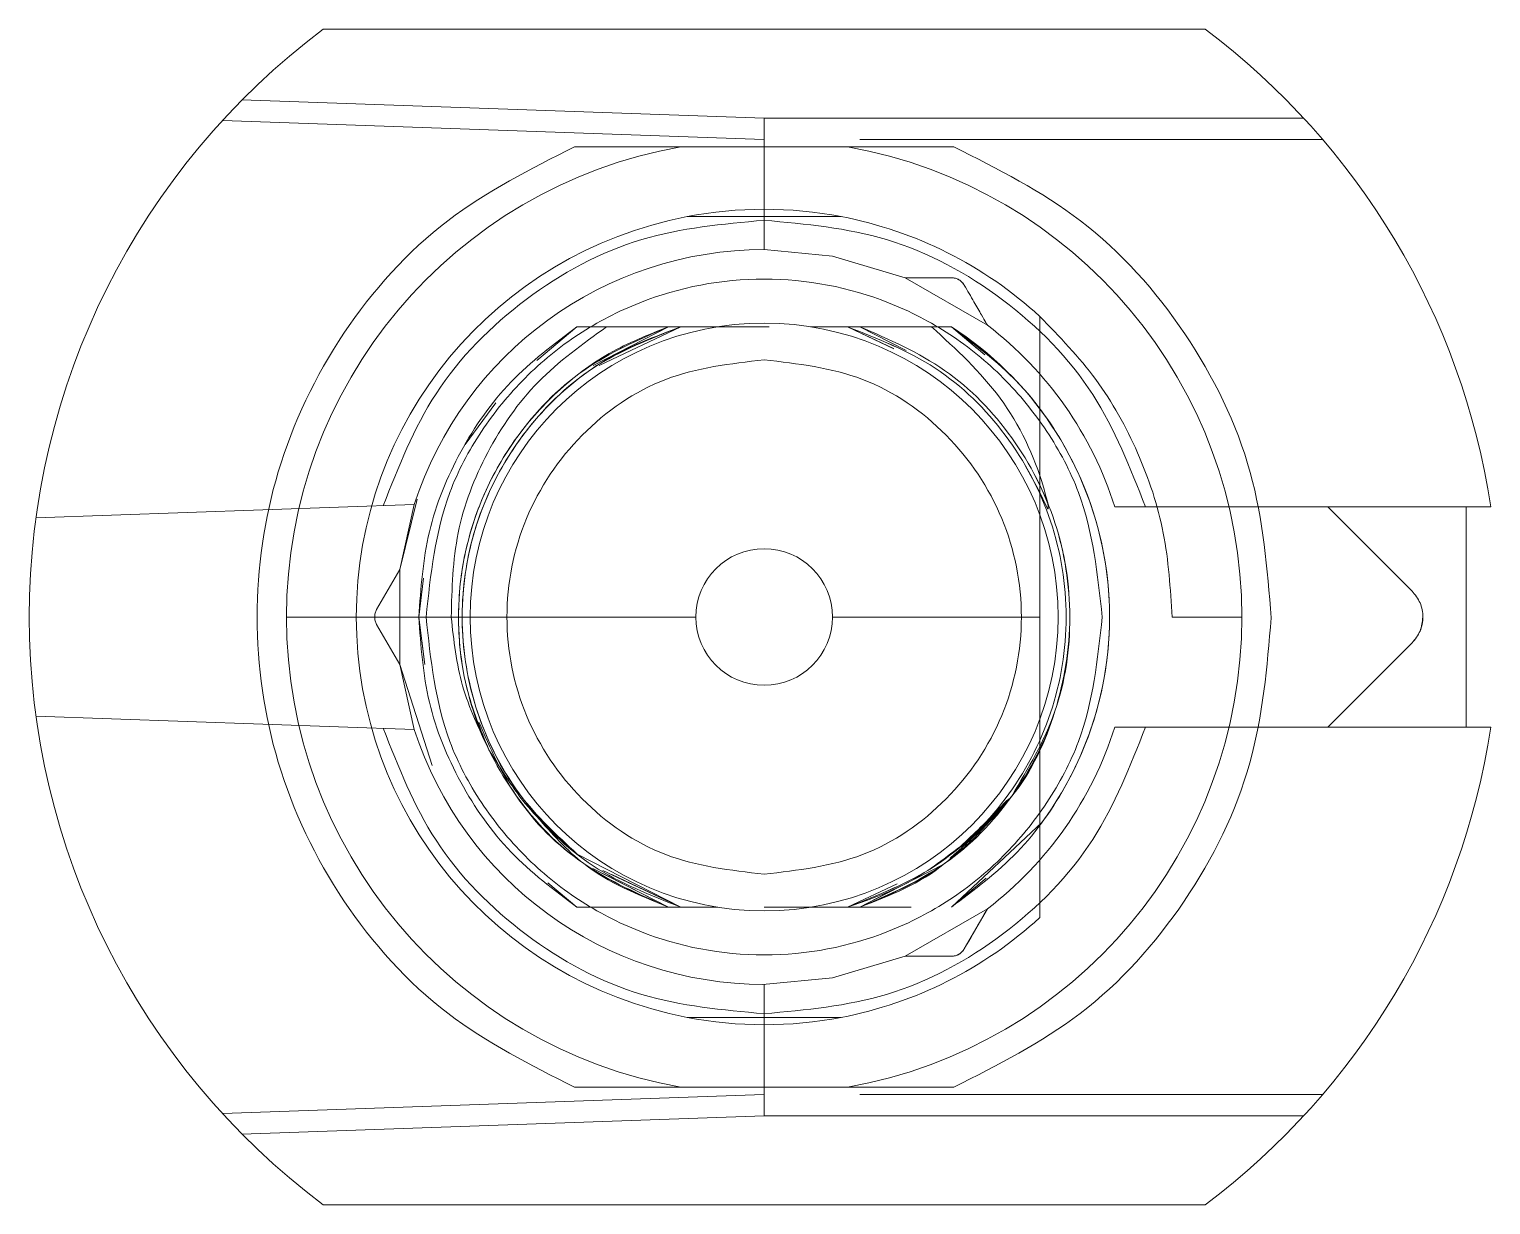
# Model space of a CAD drawing. Header units: millimetres. Extents: x -84 to 500, y -79 to 331.
# Drawn here: x 373.2 to 383.14, y 236.54 to 244.54 of the extents above; entities that cross this region are included whole.
import ezdxf
from ezdxf.lldxf.tags import DXFTag

# ---------------------------------------------------------------- set-up
doc = ezdxf.new("R2010")
doc.units = ezdxf.units.MM
tags = doc.linetypes.add('HIDDEN', pattern=[1.905, 1.27, -0.635]).pattern_tags.tags
tags[6:7] = [DXFTag(74, 4), DXFTag(75, 0), DXFTag(340, '0'), DXFTag(46, 1.0), DXFTag(50, 0.0), DXFTag(44, 0.0), DXFTag(45, 0.0)]
tags[4:5] = [DXFTag(74, 4), DXFTag(75, 0), DXFTag(340, '0'), DXFTag(46, 1.0), DXFTag(50, 0.0), DXFTag(44, 0.0), DXFTag(45, 0.0)]

msp = doc.modelspace()

# ---------------------------------------------------------------- linework, layer by layer
at = {"color": 7, "linetype": 'Continuous', "lineweight": 15}
for p, q in [((381.2, 244.54), (375.2, 244.54)), ((383.1434, 241.29), (382.975, 241.29)), ((382.975, 239.79), (382.975, 241.29)), ((375.425, 240.54), (374.95, 240.54)), ((375.425, 240.54), (377.7352, 240.54)), ((378.6648, 240.54), (380.075, 240.54)), ((381.45, 240.54), (380.975, 240.54)), ((383.1434, 239.79), (382.975, 239.79)), ((375.2, 236.54), (381.2, 236.54))]:
    msp.add_line(p, q, dxfattribs=at)
at = {"color": 7, "linetype": 'HIDDEN', "lineweight": 0}
for p, q in [((374.6475, 244.0585), (378.2, 243.9344)), ((378.2, 243.79), (374.5143, 243.9187)), ((378.2, 243.79), (378.2, 243.9343)), ((378.2, 243.9343), (381.8713, 243.9343)), ((378.2, 243.79), (378.2, 243.24)), ((381.9997, 243.79), (378.8503, 243.79)), ((378.2, 243.04), (378.2, 243.24)), ((379.1599, 242.8484), (379.475, 242.8484)), ((379.7191, 242.5255), (379.1599, 242.8484)), ((376.9265, 242.515), (376.653, 242.2858)), ((377.5491, 242.515), (376.9265, 242.515)), ((377.5491, 242.515), (377.0368, 242.2516)), ((377.0775, 242.2526), (377.634, 242.515)), ((377.634, 242.515), (377.0775, 242.2526)), ((377.0775, 242.2526), (377.634, 242.515)), ((377.634, 242.515), (377.0775, 242.2526)), ((377.8848, 242.515), (377.1274, 242.515)), ((377.1274, 242.515), (377.5491, 242.515)), ((378.2335, 242.515), (377.8848, 242.515)), ((379.4735, 242.515), (378.5152, 242.515)), ((378.766, 242.515), (379.0833, 242.3654)), ((379.0789, 242.3675), (378.766, 242.515)), ((379.2009, 242.515), (378.8509, 242.515)), ((378.8509, 242.515), (379.2009, 242.515)), ((379.1657, 242.3531), (378.8509, 242.515)), ((379.6518, 242.3656), (379.4735, 242.515)), ((379.7019, 242.3236), (379.4735, 242.515)), ((376.3755, 241.9966), (376.1648, 241.715)), ((375.84, 241.3408), (375.7209, 240.8629)), ((373.2458, 241.215), (375.8199, 241.3049)), ((375.7209, 240.8629), (375.8199, 241.3049)), ((380.7937, 241.29), (382.975, 241.29)), ((382.0348, 241.29), (382.6081, 240.7168)), ((375.5634, 240.59), (375.7209, 240.8629)), ((375.7209, 240.8629), (375.7209, 240.2171)), ((375.8832, 240.8049), (375.85, 240.54)), ((375.85, 240.54), (375.8906, 240.2163)), ((375.85, 240.54), (375.8889, 240.2297)), ((375.7209, 240.2171), (375.5634, 240.49)), ((382.6081, 240.3632), (382.0348, 239.79)), ((375.8199, 239.7751), (375.7209, 240.2171)), ((375.7209, 240.2171), (375.9411, 239.529)), ((375.8199, 239.7751), (373.2458, 239.865)), ((382.975, 239.79), (380.7937, 239.79)), ((380.0892, 239.1424), (379.4735, 238.565)), ((377.634, 238.565), (376.9285, 238.9262)), ((379.4226, 238.859), (378.8509, 238.565)), ((379.4226, 238.8589), (378.8509, 238.565)), ((377.0351, 238.8293), (377.5491, 238.565)), ((377.5491, 238.565), (377.0351, 238.8293)), ((377.634, 238.565), (377.1019, 238.8159)), ((377.1019, 238.8159), (377.634, 238.565)), ((377.634, 238.565), (377.1019, 238.8159)), ((377.1019, 238.8159), (377.634, 238.565)), ((377.1021, 238.7948), (377.5491, 238.565)), ((377.5491, 238.565), (377.1021, 238.7948)), ((377.634, 238.565), (377.1641, 238.7866)), ((377.1642, 238.7865), (377.634, 238.565)), ((379.4735, 238.565), (379.7095, 238.7628)), ((376.729, 238.7304), (376.9265, 238.565)), ((376.7872, 238.6818), (376.9265, 238.565)), ((379.105, 238.7248), (378.766, 238.565)), ((378.766, 238.565), (379.105, 238.7248)), ((378.8509, 238.565), (379.092, 238.689)), ((377.1991, 238.565), (376.9265, 238.565)), ((376.9265, 238.565), (377.5491, 238.565)), ((377.634, 238.565), (377.8848, 238.565)), ((378.2, 238.565), (378.4681, 238.565)), ((378.2816, 238.565), (378.5152, 238.565)), ((378.5152, 238.565), (378.766, 238.565)), ((379.2009, 238.565), (378.8509, 238.565)), ((379.1599, 238.2316), (379.7191, 238.5545)), ((379.7191, 238.5545), (379.5616, 238.2816)), ((378.2, 237.84), (378.2, 238.04)), ((377.6756, 237.815), (377.6756, 237.815)), ((378.2, 237.84), (378.2, 237.29)), ((374.5143, 237.1613), (378.2, 237.29)), ((378.2, 237.29), (378.2, 237.1456)), ((378.8503, 237.29), (381.9997, 237.29)), ((378.2, 237.1456), (374.6475, 237.0215)), ((381.8713, 237.1457), (378.2, 237.1457))]:
    msp.add_line(p, q, dxfattribs=at)
at = {"color": 7, "linetype": 'HIDDEN', "lineweight": 0, "flags": 128}
for points in [[(378.2, 243.04), (378.6656, 242.9963), (379.1599, 242.8484)], [(376.9265, 242.515), (376.9265, 242.515)], [(376.9265, 242.515), (376.9265, 242.515)], [(376.9265, 242.515), (376.9265, 242.515)], [(376.9265, 242.515), (376.9265, 242.515)], [(376.9265, 242.515), (376.9265, 242.515)], [(376.9265, 242.515), (376.9265, 242.515)], [(376.9265, 242.515), (376.9265, 242.515)], [(377.8848, 242.515), (377.8848, 242.515)], [(378.5152, 242.515), (378.5152, 242.515)], [(379.4735, 242.515), (379.4735, 242.515)], [(379.4735, 242.515), (379.4735, 242.515)], [(379.4735, 242.515), (379.4735, 242.515)], [(379.4735, 242.515), (379.4735, 242.515)], [(379.4735, 242.515), (379.4735, 242.515)], [(379.4735, 242.515), (379.4735, 242.515)], [(379.4735, 242.515), (379.4735, 242.515)], [(379.4735, 242.515), (379.4735, 242.515)], [(377.1728, 242.3192), (377.1728, 242.3192)], [(376.4208, 241.5672), (376.4208, 241.5672)], [(380.1292, 241.3161), (380.133, 241.2875), (380.1331, 241.2786), (380.1329, 241.2773), (380.1325, 241.2764), (380.1323, 241.2763), (380.1323, 241.2762), (380.1322, 241.2762), (380.1322, 241.2762), (380.1322, 241.2762), (380.1322, 241.2762), (380.1322, 241.2762), (380.1323, 241.2762), (380.1325, 241.2762), (380.1326, 241.2762), (380.1326, 241.2762), (380.1326, 241.2762), (380.1326, 241.2762), (380.1326, 241.2762), (380.1325, 241.2762), (380.1323, 241.2761), (380.1321, 241.2761), (380.132, 241.276), (380.132, 241.276), (380.1319, 241.276), (380.1319, 241.276), (380.1319, 241.276), (380.1319, 241.276), (380.1316, 241.276), (380.1312, 241.2761), (380.1306, 241.2765), (380.1279, 241.2794), (380.0637, 241.4089), (379.9766, 241.5719)], [(376.9265, 238.565), (376.9265, 238.565)], [(377.634, 238.565), (377.634, 238.565)], [(377.634, 238.565), (377.634, 238.565)], [(377.634, 238.565), (377.634, 238.565)], [(377.634, 238.565), (377.634, 238.565)], [(377.634, 238.565), (377.634, 238.565)], [(377.634, 238.565), (377.634, 238.565)], [(377.634, 238.565), (377.634, 238.565)], [(377.634, 238.565), (377.634, 238.565)], [(378.766, 238.565), (378.766, 238.565)], [(378.766, 238.565), (378.766, 238.565)], [(378.766, 238.565), (378.766, 238.565)], [(378.766, 238.565), (378.766, 238.565)], [(378.766, 238.565), (378.766, 238.565)], [(379.4735, 238.565), (379.4735, 238.565)], [(379.1599, 238.2316), (378.6656, 238.0837), (378.1915, 238.04)]]:
    msp.add_lwpolyline(points, dxfattribs=at)
at = {"color": 7, "linetype": 'HIDDEN', "lineweight": 0}
msp.add_circle((378.2, 240.54), 2, dxfattribs=at)
at = {"color": 7, "linetype": 'Continuous', "lineweight": 15}
for radius, start, end in [(5, 126.8699, 233.1301), (5, 8.62693, 53.1301), (3.25, 100.06327, 180), (3.25, 0, 79.93673), (2.775, 100.89295, 180), (2.775, 79.10668, 100.89376), (2.775, 47.49336, 79.10705), (0.4648, 0, 180), (3.25, 180, 259.93673), (2.775, 180, 259.10705), (0.4648, 180, 0), (3.25, 280.06327, 0), (5, 306.8699, 351.37307), (2.775, 280.89324, 312.50663), (2.775, 259.10676, 280.89295)]:
    msp.add_arc((378.2, 240.54), radius, start, end, dxfattribs=at)
at = {"color": 7, "linetype": 'HIDDEN', "lineweight": 0}
for radius, start, end in [(2.5, 90, 162.18431), (2.5, 17.4576, 52.57976), (2.35, 323.50581, 57.18508), (2.5, 197.81569, 270), (2.5, 307.42024, 342.5424)]:
    msp.add_arc((378.2, 240.54), radius, start, end, dxfattribs=at)
at = {"color": 7, "linetype": 'Continuous', "lineweight": 15}
for points, knots in [([(376.9106, 237.34), (376.6116, 237.4909), (375.9999, 237.7997), (375.2978, 238.583), (374.8494, 239.5227), (374.7014, 240.54), (374.8494, 241.5573), (375.2978, 242.497), (375.9999, 243.2803), (376.6116, 243.5891), (376.9106, 243.74)], [0, 0, 0, 0, 0.122204, 0.25, 0.377796, 0.5, 0.622204, 0.75, 0.877796, 1, 1, 1, 1]), ([(377.6321, 243.74), (377.6316, 243.74), (377.6304, 243.74), (377.6187, 243.74), (377.5752, 243.74), (377.3787, 243.74), (377.1448, 243.74), (376.9486, 243.74), (376.9106, 243.74)], [0, 0, 0, 0, 0.016929, 0.039301, 0.081695, 0.236198, 0.852157, 1, 1, 1, 1]), ([(378.7679, 243.74), (378.592, 243.74), (378.2395, 243.74), (377.8464, 243.74), (377.654, 243.74), (377.6321, 243.74)], [0, 0, 0, 0, 0.4691002, 0.9396132, 1, 1, 1, 1]), ([(379.4894, 243.74), (379.3549, 243.74), (379.1811, 243.74), (378.9868, 243.74), (378.9062, 243.74), (378.8522, 243.74), (378.8126, 243.74), (378.7864, 243.74), (378.7724, 243.74), (378.7683, 243.74), (378.768, 243.74), (378.7679, 243.74)], [0, 0, 0, 0, 0.52193, 0.674707, 0.779637, 0.851731, 0.901665, 0.954566, 0.975881, 0.993094, 1, 1, 1, 1]), ([(379.4894, 243.74), (379.7891, 243.5888), (380.4023, 243.2795), (381.1003, 242.4946), (381.5658, 241.5529), (381.6224, 240.8685), (381.65, 240.534)], [0, 0, 0, 0, 0.24439, 0.5, 0.75561, 1, 1, 1, 1]), ([(378.7244, 243.265), (378.4343, 243.265), (378.0812, 243.265), (377.737, 243.265), (377.6756, 243.265)], [0, 0, 0, 0, 0.821497, 1, 1, 1, 1]), ([(380.075, 240.54), (380.075, 240.7349), (380.075, 241.2393), (380.075, 241.9211), (380.075, 242.3701), (380.075, 242.5857)], [0, 0, 0, 0, 0.246526, 0.63814, 1, 1, 1, 1]), ([(380.975, 240.54), (380.9636, 240.7318), (380.9407, 241.1153), (380.7559, 241.6645), (380.476, 242.1717), (380.2087, 242.4477), (380.075, 242.5857)], [0, 0, 0, 0, 0.25, 0.5, 0.75, 1, 1, 1, 1]), ([(381.65, 240.534), (381.6214, 240.2005), (381.5628, 239.5183), (381.0966, 238.5805), (380.3997, 237.7989), (379.7883, 237.4907), (379.4894, 237.34)], [0, 0, 0, 0, 0.244424, 0.5, 0.755576, 1, 1, 1, 1]), ([(380.075, 238.4943), (380.075, 238.9319), (380.075, 239.5348), (380.075, 240.3237), (380.075, 240.54)], [0, 0, 0, 0, 0.725757, 1, 1, 1, 1]), ([(377.6756, 237.815), (377.9657, 237.815), (378.3188, 237.815), (378.663, 237.815), (378.7244, 237.815)], [0, 0, 0, 0, 0.821486, 1, 1, 1, 1]), ([(377.6321, 237.34), (377.6316, 237.34), (377.6304, 237.34), (377.6187, 237.34), (377.5752, 237.34), (377.3787, 237.34), (377.1448, 237.34), (376.9486, 237.34), (376.9106, 237.34)], [0, 0, 0, 0, 0.0169294, 0.0393005, 0.081695, 0.2361978, 0.8521567, 1, 1, 1, 1]), ([(378.7679, 237.34), (378.592, 237.34), (378.2395, 237.34), (377.8464, 237.34), (377.654, 237.34), (377.6321, 237.34)], [0, 0, 0, 0, 0.4691, 0.939613, 1, 1, 1, 1]), ([(379.4894, 237.34), (379.3549, 237.34), (379.1811, 237.34), (378.9868, 237.34), (378.9062, 237.34), (378.8522, 237.34), (378.8126, 237.34), (378.7864, 237.34), (378.7724, 237.34), (378.7683, 237.34), (378.768, 237.34), (378.7679, 237.34)], [0, 0, 0, 0, 0.5219302, 0.6747067, 0.7796367, 0.8517307, 0.9016652, 0.9545658, 0.9758811, 0.9930943, 1, 1, 1, 1])]:
    msp.add_open_spline(points, degree=3, knots=knots, dxfattribs=at)
at = {"color": 7, "linetype": 'HIDDEN', "lineweight": 0}
for points, knots in [([(378.2, 243.24), (377.918, 243.2143), (377.3388, 243.1616), (376.5542, 242.7357), (375.9253, 242.1021), (375.7122, 241.561), (375.6084, 241.2975)], [0, 0, 0, 0, 0.2434225, 0.5, 0.7565775, 1, 1, 1, 1]), ([(378.2, 243.24), (378.4826, 243.2142), (379.0631, 243.1612), (379.8491, 242.7335), (380.4783, 242.0972), (380.6905, 241.5543), (380.7937, 241.29)], [0, 0, 0, 0, 0.243392, 0.5, 0.756608, 1, 1, 1, 1]), ([(375.9, 240.54), (375.9309, 240.8292), (375.9786, 241.2757), (376.2649, 241.8119), (376.5621, 242.1773), (376.9281, 242.4765), (377.4641, 242.7538), (378.2, 242.8958), (378.9357, 242.7538), (379.4718, 242.4766), (379.8377, 242.1775), (380.135, 241.812), (380.4214, 241.2759), (380.4691, 240.8292), (380.5, 240.54)], [0, 0, 0, 0, 0.119721, 0.184824, 0.25, 0.315102, 0.380279, 0.5, 0.619721, 0.684824, 0.75, 0.815102, 0.880279, 1, 1, 1, 1]), ([(379.475, 242.8484), (379.393, 242.8484), (379.2846, 242.8484), (379.1881, 242.8484), (379.1635, 242.8484), (379.1611, 242.8484), (379.1599, 242.8484)], [0, 0, 0, 0, 0.638677, 0.843739, 0.924999, 1, 1, 1, 1]), ([(379.475, 242.8484), (379.4837, 242.8477), (379.5011, 242.8464), (379.5255, 242.8358), (379.5469, 242.82), (379.5567, 242.8056), (379.5616, 242.7984)], [0, 0, 0, 0, 0.250801, 0.5, 0.7492, 1, 1, 1, 1]), ([(379.5616, 242.7984), (379.5575, 242.8049), (379.5519, 242.8137), (379.5385, 242.8259), (379.5311, 242.8312), (379.5256, 242.8347), (379.5197, 242.8379), (379.5112, 242.8418), (379.4934, 242.8477), (379.4828, 242.8481), (379.475, 242.8484)], [0, 0, 0, 0, 0.300148, 0.406676, 0.452606, 0.495873, 0.540099, 0.586724, 0.694539, 1, 1, 1, 1]), ([(379.7191, 242.5255), (379.7186, 242.5265), (379.7173, 242.5286), (379.705, 242.55), (379.6748, 242.6022), (379.6246, 242.6893), (379.5837, 242.7601), (379.5616, 242.7984)], [0, 0, 0, 0, 0.074114, 0.154923, 0.35991, 0.65372, 1, 1, 1, 1]), ([(377.1274, 242.515), (376.9645, 242.3978), (376.6408, 242.165), (376.3, 241.672), (376.0862, 241.1206), (376.076, 240.7326), (376.0709, 240.54)], [0, 0, 0, 0, 0.255054, 0.506739, 0.755054, 1, 1, 1, 1]), ([(377.5491, 242.515), (377.4118, 242.4602), (377.1373, 242.3506), (376.7814, 242.0806), (376.4873, 241.7475), (376.2712, 241.3582), (376.1415, 240.9323), (376.1064, 240.4893), (376.1596, 240.0458), (376.2716, 239.7722), (376.3275, 239.6354)], [0, 0, 0, 0, 0.125, 0.25, 0.375, 0.5, 0.625, 0.75, 0.875, 1, 1, 1, 1]), ([(377.5491, 238.565), (377.3492, 238.6517), (376.9493, 238.8252), (376.4881, 239.3035), (376.1888, 239.8883), (376.0863, 240.54), (376.1888, 241.1916), (376.4881, 241.7765), (376.9493, 242.2548), (377.3491, 242.4283), (377.5491, 242.515)], [0, 0, 0, 0, 0.125, 0.25, 0.375, 0.5, 0.625, 0.75, 0.875, 1, 1, 1, 1]), ([(376.9285, 238.9262), (376.7902, 239.0543), (376.5135, 239.3104), (376.2502, 239.8189), (376.1259, 240.3728), (376.1588, 240.9413), (376.3436, 241.4799), (376.6683, 241.9455), (377.1045, 242.3165), (377.4575, 242.4488), (377.634, 242.515)], [0, 0, 0, 0, 0.125, 0.25, 0.375001, 0.500001, 0.625001, 0.750001, 0.875, 1, 1, 1, 1]), ([(377.634, 242.515), (377.4272, 242.4341), (377.0135, 242.2723), (376.5312, 241.7958), (376.2174, 241.204), (376.1096, 240.54), (376.2173, 239.876), (376.5313, 239.2842), (377.0135, 238.8078), (377.4272, 238.6459), (377.634, 238.565)], [0, 0, 0, 0, 0.125, 0.25, 0.375, 0.5, 0.625, 0.75, 0.875, 1, 1, 1, 1]), ([(377.634, 242.515), (377.6336, 242.515), (377.6329, 242.515), (377.626, 242.515), (377.5994, 242.515), (377.5709, 242.515), (377.5491, 242.515)], [0, 0, 0, 0, 0.068863, 0.145381, 0.344814, 1, 1, 1, 1]), ([(377.634, 242.515), (377.6336, 242.515), (377.6329, 242.515), (377.626, 242.515), (377.5994, 242.515), (377.5709, 242.515), (377.5491, 242.515)], [0, 0, 0, 0, 0.068947, 0.145569, 0.345136, 1, 1, 1, 1]), ([(377.5491, 242.515), (377.5707, 242.515), (377.5988, 242.515), (377.626, 242.515), (377.6329, 242.515), (377.6337, 242.515), (377.634, 242.515)], [0, 0, 0, 0, 0.6595874, 0.8554208, 0.9305688, 1, 1, 1, 1]), ([(378.766, 242.515), (378.7664, 242.515), (378.7671, 242.515), (378.774, 242.515), (378.8006, 242.515), (378.8291, 242.515), (378.8509, 242.515)], [0, 0, 0, 0, 0.068911, 0.145477, 0.344961, 1, 1, 1, 1]), ([(378.8509, 242.515), (378.8293, 242.515), (378.8012, 242.515), (378.774, 242.515), (378.7671, 242.515), (378.7664, 242.515), (378.766, 242.515)], [0, 0, 0, 0, 0.6593264, 0.8552765, 0.9305099, 1, 1, 1, 1]), ([(378.766, 242.515), (378.7663, 242.515), (378.7671, 242.515), (378.7739, 242.515), (378.8006, 242.515), (378.8291, 242.515), (378.8509, 242.515)], [0, 0, 0, 0, 0.06884, 0.145314, 0.344679, 1, 1, 1, 1]), ([(378.8509, 242.515), (378.8293, 242.515), (378.8012, 242.515), (378.7739, 242.515), (378.7671, 242.515), (378.7663, 242.515), (378.766, 242.515)], [0, 0, 0, 0, 0.659561, 0.855379, 0.930537, 1, 1, 1, 1]), ([(378.766, 242.515), (378.9728, 242.4341), (379.3865, 242.2723), (379.8687, 241.7957), (380.1826, 241.204), (380.2904, 240.54), (380.1827, 239.876), (379.8687, 239.2843), (379.3865, 238.8077), (378.9728, 238.6459), (378.766, 238.565)], [0, 0, 0, 0, 0.125, 0.25, 0.375, 0.5, 0.625, 0.75, 0.875, 1, 1, 1, 1]), ([(378.766, 238.565), (378.9728, 238.6459), (379.3865, 238.8077), (379.8687, 239.2843), (380.1827, 239.876), (380.2904, 240.54), (380.1826, 241.204), (379.8687, 241.7957), (379.3865, 242.2723), (378.9728, 242.4341), (378.766, 242.515)], [0, 0, 0, 0, 0.125, 0.25, 0.375, 0.5, 0.625, 0.75, 0.875, 1, 1, 1, 1]), ([(378.766, 242.515), (378.9728, 242.434), (379.3865, 242.2722), (379.8687, 241.7957), (380.1826, 241.204), (380.2904, 240.54), (380.1826, 239.876), (379.8687, 239.2843), (379.3865, 238.8078), (378.9728, 238.646), (378.766, 238.565)], [0, 0, 0, 0, 0.125, 0.25, 0.375, 0.5, 0.625, 0.75, 0.875, 1, 1, 1, 1]), ([(378.766, 238.565), (378.9728, 238.646), (379.3865, 238.8078), (379.8687, 239.2843), (380.1826, 239.876), (380.2904, 240.54), (380.1826, 241.204), (379.8687, 241.7957), (379.3865, 242.2722), (378.9728, 242.434), (378.766, 242.515)], [0, 0, 0, 0, 0.125, 0.25, 0.375, 0.5, 0.625, 0.75, 0.875, 1, 1, 1, 1]), ([(378.766, 242.5149), (378.9728, 242.434), (379.3865, 242.2722), (379.8687, 241.7957), (380.1826, 241.204), (380.2904, 240.54), (380.1826, 239.876), (379.8687, 239.2843), (379.3865, 238.8078), (378.9728, 238.646), (378.766, 238.565)], [0, 0, 0, 0, 0.125, 0.2499999, 0.3749997, 0.4999996, 0.6249996, 0.7499996, 0.8749997, 1, 1, 1, 1]), ([(378.766, 238.565), (378.9728, 238.646), (379.3865, 238.8078), (379.8687, 239.2843), (380.1826, 239.876), (380.2904, 240.54), (380.1826, 241.204), (379.8687, 241.7957), (379.3865, 242.2722), (378.9728, 242.434), (378.766, 242.5149)], [0, 0, 0, 0, 0.125, 0.25, 0.375, 0.5, 0.625, 0.75, 0.875, 1, 1, 1, 1]), ([(379.5754, 239.0101), (379.6847, 239.1087), (379.9555, 239.3531), (380.2077, 239.8925), (380.3146, 240.5389), (380.211, 241.192), (379.912, 241.7764), (379.4507, 242.2549), (379.0508, 242.4283), (378.8509, 242.515)], [0, 0, 0, 0, 0.101378, 0.251148, 0.400918, 0.550689, 0.700459, 0.85023, 1, 1, 1, 1]), ([(378.8509, 242.515), (379.0508, 242.4283), (379.4507, 242.2549), (379.912, 241.7764), (380.2109, 241.192), (380.3149, 240.5386), (380.2065, 239.8935), (379.9731, 239.3805), (379.7285, 239.1564), (379.6441, 239.0791)], [0, 0, 0, 0, 0.153218, 0.306436, 0.459655, 0.612873, 0.766091, 0.919309, 1, 1, 1, 1]), ([(378.8509, 238.565), (379.0508, 238.6517), (379.4507, 238.8252), (379.9119, 239.3035), (380.2112, 239.8883), (380.3136, 240.54), (380.2112, 241.1916), (379.9119, 241.7765), (379.4507, 242.2548), (379.0508, 242.4283), (378.8509, 242.515)], [0, 0, 0, 0, 0.1249999, 0.2499999, 0.3749998, 0.4999998, 0.6249998, 0.7499998, 0.8749999, 1, 1, 1, 1]), ([(378.8509, 242.515), (379.0508, 242.4283), (379.4507, 242.2549), (379.9119, 241.7764), (380.2109, 241.1919), (380.3145, 240.5389), (380.2078, 239.8924), (379.9529, 239.3492), (379.6784, 239.1018), (379.5655, 239.0001)], [0, 0, 0, 0, 0.149287, 0.298575, 0.447862, 0.59715, 0.746437, 0.895724, 1, 1, 1, 1]), ([(379.8849, 239.3213), (379.9961, 239.5087), (380.2184, 239.8836), (380.3117, 240.5413), (380.2117, 241.1913), (379.9117, 241.7766), (379.4507, 242.2548), (379.0508, 242.4283), (378.8509, 242.515)], [0, 0, 0, 0, 0.1666667, 0.3333333, 0.5, 0.6666666, 0.8333333, 1, 1, 1, 1]), ([(378.8509, 242.515), (379.0508, 242.4283), (379.4507, 242.2549), (379.9119, 241.7764), (380.211, 241.1919), (380.3142, 240.5392), (380.2091, 239.8913), (379.9276, 239.309), (379.6149, 239.032), (379.4654, 238.8995)], [0, 0, 0, 0, 0.144563, 0.289127, 0.43369, 0.578253, 0.722817, 0.86738, 1, 1, 1, 1]), ([(379.339, 242.515), (379.5058, 242.3623), (379.8396, 242.0568), (380.0537, 241.6044), (380.1199, 241.3517), (380.1293, 241.3161)], [0, 0, 0, 0, 0.461832, 0.924144, 1, 1, 1, 1]), ([(380.7937, 241.29), (380.7659, 241.29), (380.7107, 241.29), (380.6425, 241.29), (380.5935, 241.29), (380.5877, 241.29), (380.5848, 241.29)], [0, 0, 0, 0, 0.25862, 0.513617, 0.75609, 1, 1, 1, 1]), ([(380.5, 240.54), (380.4691, 240.2508), (380.4214, 239.8043), (380.1351, 239.2681), (379.8379, 238.9027), (379.4719, 238.6035), (378.9359, 238.3262), (378.2, 238.1842), (377.4643, 238.3262), (376.9282, 238.6034), (376.5623, 238.9025), (376.265, 239.268), (375.9786, 239.8041), (375.9309, 240.2508), (375.9, 240.54)], [0, 0, 0, 0, 0.119721, 0.184824, 0.25, 0.315102, 0.380279, 0.5, 0.619721, 0.684824, 0.75, 0.815102, 0.880279, 1, 1, 1, 1]), ([(376.3275, 239.6354), (376.2595, 239.7781), (376.1226, 240.065), (376.0882, 240.381), (376.0709, 240.54)], [0, 0, 0, 0, 0.497063, 1, 1, 1, 1]), ([(375.6084, 239.7825), (375.7122, 239.519), (375.9253, 238.9779), (376.5542, 238.3443), (377.3388, 237.9184), (377.918, 237.8657), (378.2, 237.84)], [0, 0, 0, 0, 0.243423, 0.5, 0.756577, 1, 1, 1, 1]), ([(376.2605, 239.8229), (376.3357, 239.6501), (376.4976, 239.2781), (376.9522, 238.8263), (377.3501, 238.6521), (377.5491, 238.565)], [0, 0, 0, 0, 0.302544, 0.651272, 1, 1, 1, 1]), ([(380.7937, 239.79), (380.6905, 239.5257), (380.4783, 238.9828), (379.8491, 238.3465), (379.0631, 237.9188), (378.4826, 237.8658), (378.2, 237.84)], [0, 0, 0, 0, 0.243392, 0.5, 0.756608, 1, 1, 1, 1]), ([(380.7937, 239.79), (380.766, 239.79), (380.7109, 239.79), (380.6427, 239.79), (380.5935, 239.79), (380.5877, 239.79), (380.5848, 239.79)], [0, 0, 0, 0, 0.2581054, 0.5125954, 0.7555938, 1, 1, 1, 1]), ([(376.3275, 239.6354), (376.4101, 239.5013), (376.5744, 239.2344), (376.8109, 239.0286), (376.9285, 238.9262)], [0, 0, 0, 0, 0.502467, 1, 1, 1, 1]), ([(379.8717, 239.3032), (379.7302, 239.1406), (379.4472, 238.8154), (379.0497, 238.6485), (378.8509, 238.565)], [0, 0, 0, 0, 0.5, 1, 1, 1, 1]), ([(379.5347, 238.9781), (379.6268, 239.0647), (379.735, 239.1664), (379.8391, 239.28), (379.861, 239.2995), (379.8679, 239.3033), (379.8703, 239.3037), (379.8712, 239.3035), (379.8716, 239.3033), (379.8717, 239.3032)], [0, 0, 0, 0, 0.805359, 0.945967, 0.982692, 0.993233, 0.996919, 0.998502, 1, 1, 1, 1]), ([(377.5491, 238.565), (377.3451, 238.6477), (377.0005, 238.7875), (376.7568, 239.065), (376.6574, 239.1782)], [0, 0, 0, 0, 0.5921104, 1, 1, 1, 1]), ([(379.6441, 239.0791), (379.5749, 239.0024), (379.3598, 238.7638), (379.0567, 238.6454), (378.8509, 238.565)], [0, 0, 0, 0, 0.321279, 1, 1, 1, 1]), ([(378.766, 238.565), (378.9052, 238.6132), (379.1836, 238.7096), (379.4177, 238.8886), (379.5347, 238.9781)], [0, 0, 0, 0, 0.5000007, 1, 1, 1, 1]), ([(377.634, 238.565), (377.6336, 238.565), (377.6329, 238.565), (377.626, 238.565), (377.5994, 238.565), (377.5709, 238.565), (377.5491, 238.565)], [0, 0, 0, 0, 0.0688677, 0.1454157, 0.3449093, 1, 1, 1, 1]), ([(377.5491, 238.565), (377.5707, 238.565), (377.5988, 238.565), (377.626, 238.565), (377.6329, 238.565), (377.6337, 238.565), (377.634, 238.565)], [0, 0, 0, 0, 0.659358, 0.855274, 0.930498, 1, 1, 1, 1]), ([(377.634, 238.565), (377.6336, 238.565), (377.6328, 238.565), (377.626, 238.565), (377.5994, 238.565), (377.5709, 238.565), (377.5491, 238.565)], [0, 0, 0, 0, 0.068948, 0.145582, 0.345171, 1, 1, 1, 1]), ([(378.766, 238.565), (378.7664, 238.565), (378.7671, 238.565), (378.774, 238.565), (378.8006, 238.565), (378.8291, 238.565), (378.8509, 238.565)], [0, 0, 0, 0, 0.068898, 0.145453, 0.344929, 1, 1, 1, 1]), ([(378.8509, 238.565), (378.8293, 238.565), (378.8012, 238.565), (378.774, 238.565), (378.7671, 238.565), (378.7663, 238.565), (378.766, 238.565)], [0, 0, 0, 0, 0.659471, 0.855328, 0.930516, 1, 1, 1, 1]), ([(379.5616, 238.2816), (379.6026, 238.3527), (379.6568, 238.4465), (379.705, 238.5301), (379.7174, 238.5514), (379.7186, 238.5535), (379.7191, 238.5545)], [0, 0, 0, 0, 0.638721, 0.843752, 0.925004, 1, 1, 1, 1]), ([(379.5616, 238.2816), (379.5567, 238.2744), (379.5469, 238.26), (379.5255, 238.2442), (379.5011, 238.2336), (379.4837, 238.2323), (379.475, 238.2316)], [0, 0, 0, 0, 0.250801, 0.5, 0.7492, 1, 1, 1, 1]), ([(379.475, 238.2316), (379.4827, 238.2319), (379.4931, 238.2323), (379.5104, 238.2379), (379.5187, 238.2416), (379.5245, 238.2447), (379.5302, 238.2482), (379.5378, 238.2536), (379.5518, 238.266), (379.5574, 238.275), (379.5616, 238.2816)], [0, 0, 0, 0, 0.300148, 0.406676, 0.452606, 0.495873, 0.540099, 0.586724, 0.694539, 1, 1, 1, 1]), ([(379.475, 238.2316), (379.393, 238.2316), (379.2846, 238.2316), (379.1881, 238.2316), (379.1635, 238.2316), (379.1611, 238.2316), (379.1599, 238.2316)], [0, 0, 0, 0, 0.6387178, 0.8437471, 0.9250006, 1, 1, 1, 1])]:
    msp.add_open_spline(points, degree=3, knots=knots, dxfattribs=at)
for points in [[(376.9265, 242.515), (376.7697, 242.3972), (376.4563, 242.1616), (376.1178, 241.6749), (375.8922, 241.1267), (375.8641, 240.7356), (375.85, 240.54)], [(376.9265, 242.515), (376.7697, 242.3972), (376.4563, 242.1616), (376.1178, 241.6749), (375.8922, 241.1267), (375.8641, 240.7356), (375.85, 240.54)], [(379.4735, 238.565), (379.6301, 238.6828), (379.9433, 238.9184), (380.284, 239.4051), (380.5013, 239.9533), (380.5744, 240.54), (380.5013, 241.1267), (380.284, 241.6749), (379.9433, 242.1616), (379.6301, 242.3972), (379.4735, 242.515)], [(378.2, 238.79), (377.971, 238.8163), (377.5129, 238.8689), (376.9303, 239.2736), (376.5411, 239.8521), (376.4044, 240.54), (376.5411, 241.2279), (376.9303, 241.8064), (377.5129, 242.2111), (377.971, 242.2637), (378.2, 242.29)], [(378.2, 242.29), (378.429, 242.2637), (378.8871, 242.2111), (379.4697, 241.8064), (379.8589, 241.2279), (379.9956, 240.54), (379.8589, 239.8521), (379.4697, 239.2736), (378.8871, 238.8689), (378.429, 238.8163), (378.2, 238.79)], [(382.6081, 240.7168), (382.6286, 240.691), (382.6696, 240.6393), (382.6871, 240.54), (382.6696, 240.4407), (382.6286, 240.389), (382.6081, 240.3632)], [(375.5634, 240.49), (375.5596, 240.4979), (375.552, 240.5137), (375.549, 240.54), (375.552, 240.5663), (375.5596, 240.5821), (375.5634, 240.59)], [(375.85, 240.54), (375.8641, 240.3444), (375.8922, 239.9533), (376.1178, 239.4051), (376.4563, 238.9184), (376.7697, 238.6828), (376.9265, 238.565)], [(375.85, 240.54), (375.8641, 240.3444), (375.8922, 239.9533), (376.1178, 239.4051), (376.4563, 238.9184), (376.7697, 238.6828), (376.9265, 238.565)], [(382.6081, 240.3632), (382.6291, 240.389), (382.6711, 240.4407), (382.6779, 240.5069), (382.6813, 240.54)], [(378.766, 238.565), (378.9052, 238.6132), (379.1836, 238.7096), (379.4177, 238.8886), (379.5347, 238.9781)]]:
    msp.add_open_spline(points, degree=3, dxfattribs=at)

doc.saveas('drawing.dxf')
